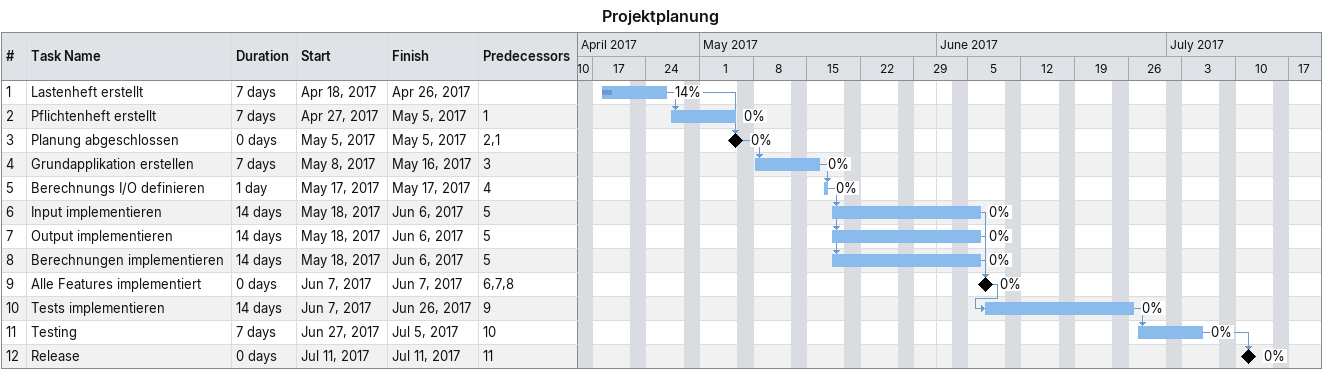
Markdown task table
Projektplanung

| ID | Task | Duration | Start | Finish | Predecessors | % complete |
|---|---|---|---|---|---|---|
| 1 | Lastenheft erstellt | 7d | 2017-04-18 | 2017-04-26 |  | 14 |
| 2 | Pflichtenheft erstellt | 7d | 2017-04-27 | 2017-05-05 | 1 | 0 |
| 3 | Planung abgeschlossen | 0d | 2017-05-05 | 2017-05-05 | 2, 1 | 0 |
| 4 | Grundapplikation erstellen | 7d | 2017-05-08 | 2017-05-16 | 3 | 0 |
| 5 | Berechnungs I/O definieren | 1d | 2017-05-17 | 2017-05-17 | 4 | 0 |
| 6 | Input implementieren | 14d | 2017-05-18 | 2017-06-06 | 5 | 0 |
| 7 | Output implementieren | 14d | 2017-05-18 | 2017-06-06 | 5 | 0 |
| 8 | Berechnungen implementieren | 14d | 2017-05-18 | 2017-06-06 | 5 | 0 |
| 9 | Alle Features implementiert | 0d | 2017-06-07 | 2017-06-07 | 6, 7, 8 | 0 |
| 10 | Tests implementieren | 14d | 2017-06-07 | 2017-06-26 | 9 | 0 |
| 11 | Testing | 7d | 2017-06-27 | 2017-07-05 | 10 | 0 |
| 12 | Release | 0d | 2017-07-11 | 2017-07-11 | 11 | 0 |
